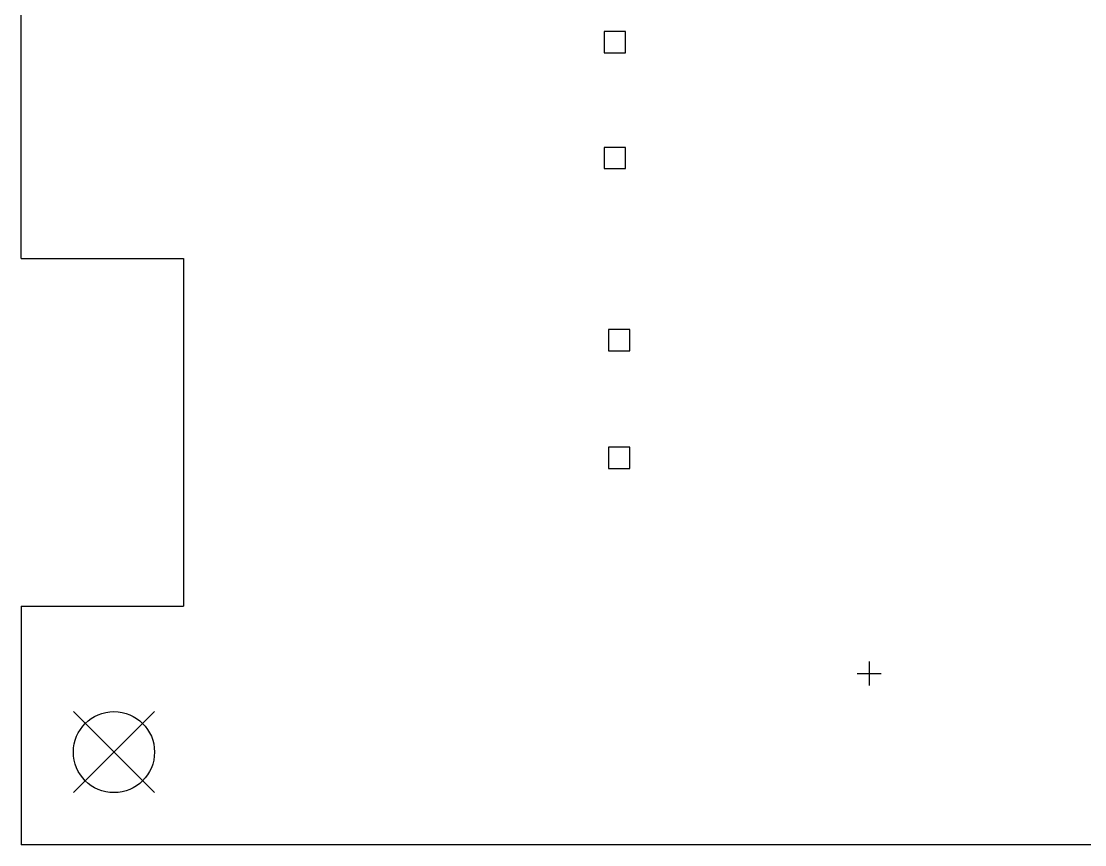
# Model space of a CAD drawing. Extents: x -2 to 92, y -21 to 92.
# Drawn here: x 0 to 45.89, y 0 to 35.54 of the extents above; entities that cross this region are included whole.
import ezdxf

# ---------------------------------------------------------------- set-up
doc = ezdxf.new("R2010")
doc.units = 0
doc.layers.add('BLACK', color=7, linetype='CONTINUOUS')

msp = doc.modelspace()

# ---------------------------------------------------------------- linework, layer by layer
at = {"layer": 'BLACK', "linetype": 'CONTINUOUS'}
for p, q in [((0, 25.3), (0, 92)), ((26.067124, 35.099624), (25.147876, 35.099624)), ((25.147876, 35.099624), (25.147876, 34.180376)), ((26.067124, 34.180376), (26.067124, 35.099624)), ((25.147876, 34.180376), (26.067124, 34.180376)), ((26.067124, 30.099624), (25.147876, 30.099624)), ((25.147876, 30.099624), (25.147876, 29.180376)), ((26.067124, 29.180376), (26.067124, 30.099624)), ((25.147876, 29.180376), (26.067124, 29.180376)), ((0, 25.3), (7, 25.3)), ((7, 25.3), (7, 10.3)), ((26.254624, 22.239624), (25.335376, 22.239624)), ((25.335376, 22.239624), (25.335376, 21.320376)), ((26.254624, 21.320376), (26.254624, 22.239624)), ((25.335376, 21.320376), (26.254624, 21.320376)), ((26.254624, 17.159624), (25.335376, 17.159624)), ((25.335376, 17.159624), (25.335376, 16.240376)), ((26.254624, 16.240376), (26.254624, 17.159624)), ((25.335376, 16.240376), (26.254624, 16.240376)), ((0, 10.3), (7, 10.3)), ((0, 10.3), (0, 0)), ((36.59, 7.91), (36.59, 6.87)), ((36.07, 7.39), (37.11, 7.39)), ((2.25, 5.75), (5.75, 2.25)), ((5.75, 5.75), (2.25, 2.25)), ((92, 0), (0, 0))]:
    msp.add_line(p, q, dxfattribs=at)
at = {"layer": 'BLACK'}
msp.add_circle((4, 4), 1.75, dxfattribs=at)

doc.saveas('drawing.dxf')
